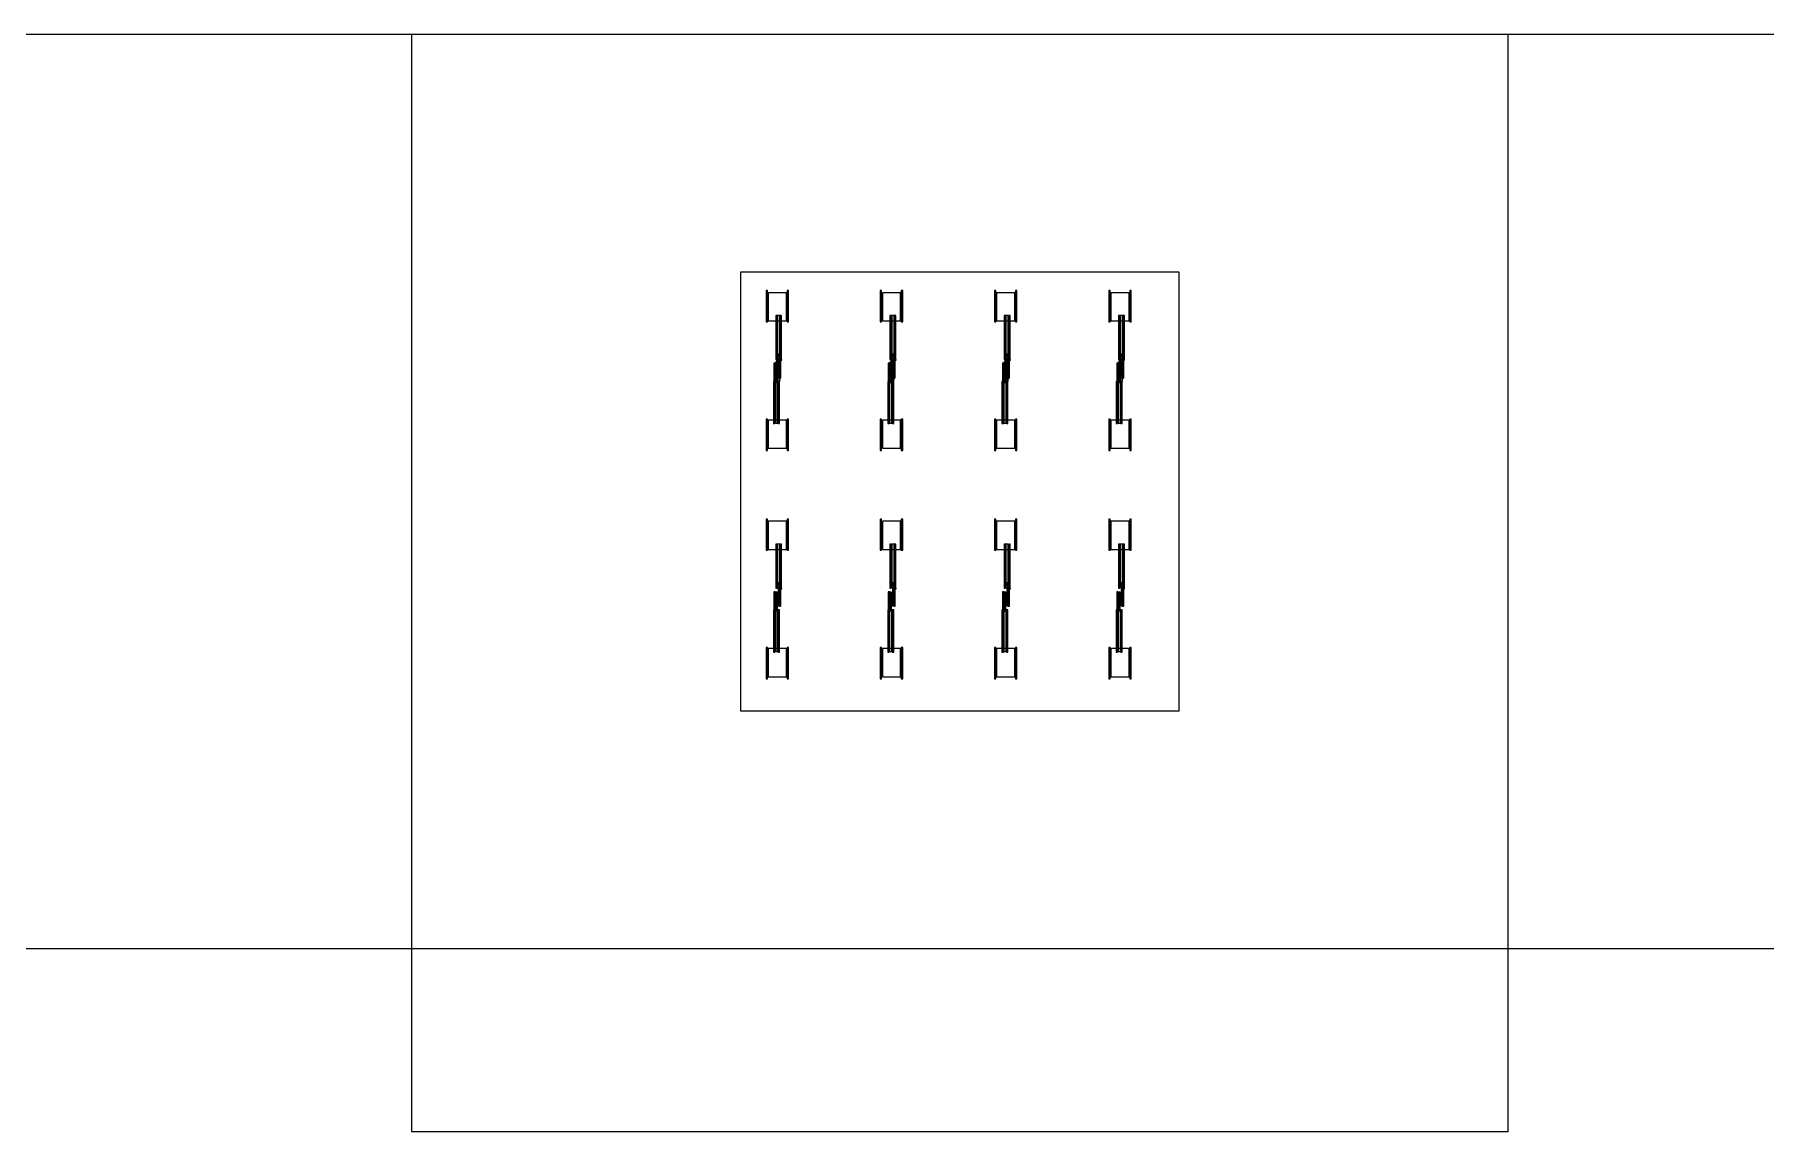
# Model space of a CAD drawing. Extents: x -5000 to 5000, y -1648 to 1500.
# Drawn here: x -3415 to -2657, y 1020 to 1500 of the extents above; entities that cross this region are included whole.
import ezdxf

# ---------------------------------------------------------------- set-up
doc = ezdxf.new("R2010")
doc.units = 0
for name, color, linetype in [('L0', 3, 'CONTINUOUS'), ('L12', 200, 'CONTINUOUS'), ('L17', 140, 'CONTINUOUS'), ('L18', 40, 'CONTINUOUS'), ('L2', 1, 'CONTINUOUS'), ('L3', 51, 'CONTINUOUS')]:
    doc.layers.add(name, color=color, linetype=linetype)

msp = doc.modelspace()

# ---------------------------------------------------------------- linework, layer by layer
at = {"layer": 'L0'}
msp.add_lwpolyline([(-4700, 1500), (-4700, 1100), (-1900, 1100), (-1900, 1500), (-4100.001, 1500), (-4100.001, 1400), (-4210.001, 1400), (-4210.001, 1500), (-4700, 1500)], close=True, dxfattribs=at)
at = {"layer": 'L12'}
for points in [[(-3093.97, 1374.7), (-3085.97, 1374.7), (-3085.97, 1387), (-3093.97, 1387), (-3093.97, 1374.7)], [(-3043.97, 1374.7), (-3035.97, 1374.7), (-3035.97, 1387), (-3043.97, 1387), (-3043.97, 1374.7)], [(-2993.97, 1374.7), (-2985.97, 1374.7), (-2985.97, 1387), (-2993.97, 1387), (-2993.97, 1374.7)], [(-2943.97, 1374.7), (-2935.97, 1374.7), (-2935.97, 1387), (-2943.97, 1387), (-2943.97, 1374.7)], [(-3093.97, 1319), (-3085.97, 1319), (-3085.97, 1331.3), (-3093.97, 1331.3), (-3093.97, 1319)], [(-3043.97, 1319), (-3035.97, 1319), (-3035.97, 1331.3), (-3043.97, 1331.3), (-3043.97, 1319)], [(-2993.97, 1319), (-2985.97, 1319), (-2985.97, 1331.3), (-2993.97, 1331.3), (-2993.97, 1319)], [(-2943.97, 1319), (-2935.97, 1319), (-2935.97, 1331.3), (-2943.97, 1331.3), (-2943.97, 1319)], [(-3093.97, 1274.7), (-3085.97, 1274.7), (-3085.97, 1287), (-3093.97, 1287), (-3093.97, 1274.7)], [(-3043.97, 1274.7), (-3035.97, 1274.7), (-3035.97, 1287), (-3043.97, 1287), (-3043.97, 1274.7)], [(-2993.97, 1274.7), (-2985.97, 1274.7), (-2985.97, 1287), (-2993.97, 1287), (-2993.97, 1274.7)], [(-2943.97, 1274.7), (-2935.97, 1274.7), (-2935.97, 1287), (-2943.97, 1287), (-2943.97, 1274.7)], [(-3093.97, 1219), (-3085.97, 1219), (-3085.97, 1231.3), (-3093.97, 1231.3), (-3093.97, 1219)], [(-3043.97, 1219), (-3035.97, 1219), (-3035.97, 1231.3), (-3043.97, 1231.3), (-3043.97, 1219)], [(-2993.97, 1219), (-2985.97, 1219), (-2985.97, 1231.3), (-2993.97, 1231.3), (-2993.97, 1219)], [(-2943.97, 1219), (-2935.97, 1219), (-2935.97, 1231.3), (-2943.97, 1231.3), (-2943.97, 1219)]]:
    msp.add_lwpolyline(points, close=True, dxfattribs=at)
at = {"layer": 'L17'}
for points in [[(-3094.87, 1374.3), (-3094.27, 1374.3), (-3094.27, 1388), (-3094.87, 1388), (-3094.87, 1374.3)], [(-3085.67, 1374.3), (-3085.07, 1374.3), (-3085.07, 1388), (-3085.67, 1388), (-3085.67, 1374.3)], [(-3044.87, 1374.3), (-3044.27, 1374.3), (-3044.27, 1388), (-3044.87, 1388), (-3044.87, 1374.3)], [(-3035.67, 1374.3), (-3035.07, 1374.3), (-3035.07, 1388), (-3035.67, 1388), (-3035.67, 1374.3)], [(-2994.87, 1374.3), (-2994.27, 1374.3), (-2994.27, 1388), (-2994.87, 1388), (-2994.87, 1374.3)], [(-2985.67, 1374.3), (-2985.07, 1374.3), (-2985.07, 1388), (-2985.67, 1388), (-2985.67, 1374.3)], [(-2944.87, 1374.3), (-2944.27, 1374.3), (-2944.27, 1388), (-2944.87, 1388), (-2944.87, 1374.3)], [(-2935.67, 1374.3), (-2935.07, 1374.3), (-2935.07, 1388), (-2935.67, 1388), (-2935.67, 1374.3)], [(-3094.87, 1318), (-3094.27, 1318), (-3094.27, 1331.7), (-3094.87, 1331.7), (-3094.87, 1318)], [(-3085.67, 1318), (-3085.07, 1318), (-3085.07, 1331.7), (-3085.67, 1331.7), (-3085.67, 1318)], [(-3044.87, 1318), (-3044.27, 1318), (-3044.27, 1331.7), (-3044.87, 1331.7), (-3044.87, 1318)], [(-3035.67, 1318), (-3035.07, 1318), (-3035.07, 1331.7), (-3035.67, 1331.7), (-3035.67, 1318)], [(-2994.87, 1318), (-2994.27, 1318), (-2994.27, 1331.7), (-2994.87, 1331.7), (-2994.87, 1318)], [(-2985.67, 1318), (-2985.07, 1318), (-2985.07, 1331.7), (-2985.67, 1331.7), (-2985.67, 1318)], [(-2944.87, 1318), (-2944.27, 1318), (-2944.27, 1331.7), (-2944.87, 1331.7), (-2944.87, 1318)], [(-2935.67, 1318), (-2935.07, 1318), (-2935.07, 1331.7), (-2935.67, 1331.7), (-2935.67, 1318)], [(-3094.87, 1274.3), (-3094.27, 1274.3), (-3094.27, 1288), (-3094.87, 1288), (-3094.87, 1274.3)], [(-3085.67, 1274.3), (-3085.07, 1274.3), (-3085.07, 1288), (-3085.67, 1288), (-3085.67, 1274.3)], [(-3044.87, 1274.3), (-3044.27, 1274.3), (-3044.27, 1288), (-3044.87, 1288), (-3044.87, 1274.3)], [(-3035.67, 1274.3), (-3035.07, 1274.3), (-3035.07, 1288), (-3035.67, 1288), (-3035.67, 1274.3)], [(-2994.87, 1274.3), (-2994.27, 1274.3), (-2994.27, 1288), (-2994.87, 1288), (-2994.87, 1274.3)], [(-2985.67, 1274.3), (-2985.07, 1274.3), (-2985.07, 1288), (-2985.67, 1288), (-2985.67, 1274.3)], [(-2944.87, 1274.3), (-2944.27, 1274.3), (-2944.27, 1288), (-2944.87, 1288), (-2944.87, 1274.3)], [(-2935.67, 1274.3), (-2935.07, 1274.3), (-2935.07, 1288), (-2935.67, 1288), (-2935.67, 1274.3)], [(-3094.87, 1218), (-3094.27, 1218), (-3094.27, 1231.7), (-3094.87, 1231.7), (-3094.87, 1218)], [(-3085.67, 1218), (-3085.07, 1218), (-3085.07, 1231.7), (-3085.67, 1231.7), (-3085.67, 1218)], [(-3044.87, 1218), (-3044.27, 1218), (-3044.27, 1231.7), (-3044.87, 1231.7), (-3044.87, 1218)], [(-3035.67, 1218), (-3035.07, 1218), (-3035.07, 1231.7), (-3035.67, 1231.7), (-3035.67, 1218)], [(-2994.87, 1218), (-2994.27, 1218), (-2994.27, 1231.7), (-2994.87, 1231.7), (-2994.87, 1218)], [(-2985.67, 1218), (-2985.07, 1218), (-2985.07, 1231.7), (-2985.67, 1231.7), (-2985.67, 1218)], [(-2944.87, 1218), (-2944.27, 1218), (-2944.27, 1231.7), (-2944.87, 1231.7), (-2944.87, 1218)], [(-2935.67, 1218), (-2935.07, 1218), (-2935.07, 1231.7), (-2935.67, 1231.7), (-2935.67, 1218)]]:
    msp.add_lwpolyline(points, close=True, dxfattribs=at)
at = {"layer": 'L18'}
for points in [[(-3250, 1020), (-2770, 1020), (-2770, 1500), (-3250, 1500), (-3250, 1020)], [(-3106, 1204), (-2914, 1204), (-2914, 1396), (-3106, 1396), (-3106, 1204)]]:
    msp.add_lwpolyline(points, close=True, dxfattribs=at)
at = {"layer": 'L2'}
for points in [[(-3089.85, 1358), (-3088.85, 1358), (-3088.85, 1377), (-3089.85, 1377), (-3089.85, 1358)], [(-3039.85, 1358), (-3038.85, 1358), (-3038.85, 1377), (-3039.85, 1377), (-3039.85, 1358)], [(-2989.85, 1358), (-2988.85, 1358), (-2988.85, 1377), (-2989.85, 1377), (-2989.85, 1358)], [(-2939.85, 1358), (-2938.85, 1358), (-2938.85, 1377), (-2939.85, 1377), (-2939.85, 1358)], [(-3090.645, 1347.75), (-3089.895, 1347.75), (-3089.895, 1356), (-3090.645, 1356), (-3090.645, 1347.75)], [(-3089.495, 1350), (-3089.045, 1350), (-3089.045, 1358.2), (-3089.495, 1358.2), (-3089.495, 1350)], [(-3089.42, 1359.9), (-3089.22, 1359.9), (-3089.22, 1360.1), (-3089.42, 1360.1), (-3089.42, 1359.9)], [(-3089.42, 1359.5), (-3089.22, 1359.5), (-3089.22, 1359.7), (-3089.42, 1359.7), (-3089.42, 1359.5)], [(-3089.42, 1359.1), (-3089.22, 1359.1), (-3089.22, 1359.3), (-3089.42, 1359.3), (-3089.42, 1359.1)], [(-3040.645, 1347.75), (-3039.895, 1347.75), (-3039.895, 1356), (-3040.645, 1356), (-3040.645, 1347.75)], [(-3039.495, 1350), (-3039.045, 1350), (-3039.045, 1358.2), (-3039.495, 1358.2), (-3039.495, 1350)], [(-3039.42, 1359.9), (-3039.22, 1359.9), (-3039.22, 1360.1), (-3039.42, 1360.1), (-3039.42, 1359.9)], [(-3039.42, 1359.5), (-3039.22, 1359.5), (-3039.22, 1359.7), (-3039.42, 1359.7), (-3039.42, 1359.5)], [(-3039.42, 1359.1), (-3039.22, 1359.1), (-3039.22, 1359.3), (-3039.42, 1359.3), (-3039.42, 1359.1)], [(-2990.645, 1347.75), (-2989.895, 1347.75), (-2989.895, 1356), (-2990.645, 1356), (-2990.645, 1347.75)], [(-2989.495, 1350), (-2989.045, 1350), (-2989.045, 1358.2), (-2989.495, 1358.2), (-2989.495, 1350)], [(-2989.42, 1359.9), (-2989.22, 1359.9), (-2989.22, 1360.1), (-2989.42, 1360.1), (-2989.42, 1359.9)], [(-2989.42, 1359.5), (-2989.22, 1359.5), (-2989.22, 1359.7), (-2989.42, 1359.7), (-2989.42, 1359.5)], [(-2989.42, 1359.1), (-2989.22, 1359.1), (-2989.22, 1359.3), (-2989.42, 1359.3), (-2989.42, 1359.1)], [(-2940.645, 1347.75), (-2939.895, 1347.75), (-2939.895, 1356), (-2940.645, 1356), (-2940.645, 1347.75)], [(-2939.495, 1350), (-2939.045, 1350), (-2939.045, 1358.2), (-2939.495, 1358.2), (-2939.495, 1350)], [(-2939.42, 1359.9), (-2939.22, 1359.9), (-2939.22, 1360.1), (-2939.42, 1360.1), (-2939.42, 1359.9)], [(-2939.42, 1359.5), (-2939.22, 1359.5), (-2939.22, 1359.7), (-2939.42, 1359.7), (-2939.42, 1359.5)], [(-2939.42, 1359.1), (-2939.22, 1359.1), (-2939.22, 1359.3), (-2939.42, 1359.3), (-2939.42, 1359.1)], [(-3090.8, 1330), (-3089.8, 1330), (-3089.8, 1348), (-3090.8, 1348), (-3090.8, 1330)], [(-3040.8, 1330), (-3039.8, 1330), (-3039.8, 1348), (-3040.8, 1348), (-3040.8, 1330)], [(-2990.8, 1330), (-2989.8, 1330), (-2989.8, 1348), (-2990.8, 1348), (-2990.8, 1330)], [(-2940.8, 1330), (-2939.8, 1330), (-2939.8, 1348), (-2940.8, 1348), (-2940.8, 1330)], [(-3089.85, 1258), (-3088.85, 1258), (-3088.85, 1277), (-3089.85, 1277), (-3089.85, 1258)], [(-3039.85, 1258), (-3038.85, 1258), (-3038.85, 1277), (-3039.85, 1277), (-3039.85, 1258)], [(-2989.85, 1258), (-2988.85, 1258), (-2988.85, 1277), (-2989.85, 1277), (-2989.85, 1258)], [(-2939.85, 1258), (-2938.85, 1258), (-2938.85, 1277), (-2939.85, 1277), (-2939.85, 1258)], [(-3089.495, 1250), (-3089.045, 1250), (-3089.045, 1258.2), (-3089.495, 1258.2), (-3089.495, 1250)], [(-3089.42, 1259.9), (-3089.22, 1259.9), (-3089.22, 1260.1), (-3089.42, 1260.1), (-3089.42, 1259.9)], [(-3089.42, 1259.5), (-3089.22, 1259.5), (-3089.22, 1259.7), (-3089.42, 1259.7), (-3089.42, 1259.5)], [(-3089.42, 1259.1), (-3089.22, 1259.1), (-3089.22, 1259.3), (-3089.42, 1259.3), (-3089.42, 1259.1)], [(-3039.495, 1250), (-3039.045, 1250), (-3039.045, 1258.2), (-3039.495, 1258.2), (-3039.495, 1250)], [(-3039.42, 1259.9), (-3039.22, 1259.9), (-3039.22, 1260.1), (-3039.42, 1260.1), (-3039.42, 1259.9)], [(-3039.42, 1259.5), (-3039.22, 1259.5), (-3039.22, 1259.7), (-3039.42, 1259.7), (-3039.42, 1259.5)], [(-3039.42, 1259.1), (-3039.22, 1259.1), (-3039.22, 1259.3), (-3039.42, 1259.3), (-3039.42, 1259.1)], [(-2989.495, 1250), (-2989.045, 1250), (-2989.045, 1258.2), (-2989.495, 1258.2), (-2989.495, 1250)], [(-2989.42, 1259.9), (-2989.22, 1259.9), (-2989.22, 1260.1), (-2989.42, 1260.1), (-2989.42, 1259.9)], [(-2989.42, 1259.5), (-2989.22, 1259.5), (-2989.22, 1259.7), (-2989.42, 1259.7), (-2989.42, 1259.5)], [(-2989.42, 1259.1), (-2989.22, 1259.1), (-2989.22, 1259.3), (-2989.42, 1259.3), (-2989.42, 1259.1)], [(-2939.495, 1250), (-2939.045, 1250), (-2939.045, 1258.2), (-2939.495, 1258.2), (-2939.495, 1250)], [(-2939.42, 1259.9), (-2939.22, 1259.9), (-2939.22, 1260.1), (-2939.42, 1260.1), (-2939.42, 1259.9)], [(-2939.42, 1259.5), (-2939.22, 1259.5), (-2939.22, 1259.7), (-2939.42, 1259.7), (-2939.42, 1259.5)], [(-2939.42, 1259.1), (-2939.22, 1259.1), (-2939.22, 1259.3), (-2939.42, 1259.3), (-2939.42, 1259.1)], [(-3090.645, 1247.75), (-3089.895, 1247.75), (-3089.895, 1256), (-3090.645, 1256), (-3090.645, 1247.75)], [(-3040.645, 1247.75), (-3039.895, 1247.75), (-3039.895, 1256), (-3040.645, 1256), (-3040.645, 1247.75)], [(-2990.645, 1247.75), (-2989.895, 1247.75), (-2989.895, 1256), (-2990.645, 1256), (-2990.645, 1247.75)], [(-2940.645, 1247.75), (-2939.895, 1247.75), (-2939.895, 1256), (-2940.645, 1256), (-2940.645, 1247.75)], [(-3090.8, 1230), (-3089.8, 1230), (-3089.8, 1248), (-3090.8, 1248), (-3090.8, 1230)], [(-3040.8, 1230), (-3039.8, 1230), (-3039.8, 1248), (-3040.8, 1248), (-3040.8, 1230)], [(-2990.8, 1230), (-2989.8, 1230), (-2989.8, 1248), (-2990.8, 1248), (-2990.8, 1230)], [(-2940.8, 1230), (-2939.8, 1230), (-2939.8, 1248), (-2940.8, 1248), (-2940.8, 1230)]]:
    msp.add_lwpolyline(points, close=True, dxfattribs=at)
at = {"layer": 'L3'}
for points in [[(-3090.65, 1357.8), (-3090.05, 1357.8), (-3090.05, 1377), (-3090.65, 1377), (-3090.65, 1357.8)], [(-3088.65, 1357.8), (-3088.05, 1357.8), (-3088.05, 1377), (-3088.65, 1377), (-3088.65, 1357.8)], [(-3040.65, 1357.8), (-3040.05, 1357.8), (-3040.05, 1377), (-3040.65, 1377), (-3040.65, 1357.8)], [(-3038.65, 1357.8), (-3038.05, 1357.8), (-3038.05, 1377), (-3038.65, 1377), (-3038.65, 1357.8)], [(-2990.65, 1357.8), (-2990.05, 1357.8), (-2990.05, 1377), (-2990.65, 1377), (-2990.65, 1357.8)], [(-2988.65, 1357.8), (-2988.05, 1357.8), (-2988.05, 1377), (-2988.65, 1377), (-2988.65, 1357.8)], [(-2940.65, 1357.8), (-2940.05, 1357.8), (-2940.05, 1377), (-2940.65, 1377), (-2940.65, 1357.8)], [(-2938.65, 1357.8), (-2938.05, 1357.8), (-2938.05, 1377), (-2938.65, 1377), (-2938.65, 1357.8)], [(-3091.395, 1348.2), (-3090.845, 1348.2), (-3090.845, 1356.2), (-3091.395, 1356.2), (-3091.395, 1348.2)], [(-3090.9, 1356.2), (-3090.31, 1356.2), (-3090.31, 1356.5), (-3090.9, 1356.5), (-3090.9, 1356.2)], [(-3090.31, 1356.2), (-3089.76, 1356.2), (-3089.76, 1357.8), (-3090.31, 1357.8), (-3090.31, 1356.2)], [(-3088.845, 1349.8), (-3088.335, 1349.8), (-3088.335, 1357.8), (-3088.845, 1357.8), (-3088.845, 1349.8)], [(-3088.335, 1357.5), (-3087.945, 1357.5), (-3087.945, 1357.8), (-3088.335, 1357.8), (-3088.335, 1357.5)], [(-3041.395, 1348.2), (-3040.845, 1348.2), (-3040.845, 1356.2), (-3041.395, 1356.2), (-3041.395, 1348.2)], [(-3040.9, 1356.2), (-3040.31, 1356.2), (-3040.31, 1356.5), (-3040.9, 1356.5), (-3040.9, 1356.2)], [(-3040.31, 1356.2), (-3039.76, 1356.2), (-3039.76, 1357.8), (-3040.31, 1357.8), (-3040.31, 1356.2)], [(-3038.845, 1349.8), (-3038.335, 1349.8), (-3038.335, 1357.8), (-3038.845, 1357.8), (-3038.845, 1349.8)], [(-3038.335, 1357.5), (-3037.945, 1357.5), (-3037.945, 1357.8), (-3038.335, 1357.8), (-3038.335, 1357.5)], [(-2991.395, 1348.2), (-2990.845, 1348.2), (-2990.845, 1356.2), (-2991.395, 1356.2), (-2991.395, 1348.2)], [(-2990.9, 1356.2), (-2990.31, 1356.2), (-2990.31, 1356.5), (-2990.9, 1356.5), (-2990.9, 1356.2)], [(-2990.31, 1356.2), (-2989.76, 1356.2), (-2989.76, 1357.8), (-2990.31, 1357.8), (-2990.31, 1356.2)], [(-2988.845, 1349.8), (-2988.335, 1349.8), (-2988.335, 1357.8), (-2988.845, 1357.8), (-2988.845, 1349.8)], [(-2988.335, 1357.5), (-2987.945, 1357.5), (-2987.945, 1357.8), (-2988.335, 1357.8), (-2988.335, 1357.5)], [(-2941.395, 1348.2), (-2940.845, 1348.2), (-2940.845, 1356.2), (-2941.395, 1356.2), (-2941.395, 1348.2)], [(-2940.9, 1356.2), (-2940.31, 1356.2), (-2940.31, 1356.5), (-2940.9, 1356.5), (-2940.9, 1356.2)], [(-2940.31, 1356.2), (-2939.76, 1356.2), (-2939.76, 1357.8), (-2940.31, 1357.8), (-2940.31, 1356.2)], [(-2938.845, 1349.8), (-2938.335, 1349.8), (-2938.335, 1357.8), (-2938.845, 1357.8), (-2938.845, 1349.8)], [(-2938.335, 1357.5), (-2937.945, 1357.5), (-2937.945, 1357.8), (-2938.335, 1357.8), (-2938.335, 1357.5)], [(-3089.695, 1348.2), (-3088.895, 1348.2), (-3088.895, 1349.8), (-3089.695, 1349.8), (-3089.695, 1348.2)], [(-3088.895, 1349.5), (-3088.505, 1349.5), (-3088.505, 1349.8), (-3088.895, 1349.8), (-3088.895, 1349.5)], [(-3039.695, 1348.2), (-3038.895, 1348.2), (-3038.895, 1349.8), (-3039.695, 1349.8), (-3039.695, 1348.2)], [(-3038.895, 1349.5), (-3038.505, 1349.5), (-3038.505, 1349.8), (-3038.895, 1349.8), (-3038.895, 1349.5)], [(-2989.695, 1348.2), (-2988.895, 1348.2), (-2988.895, 1349.8), (-2989.695, 1349.8), (-2989.695, 1348.2)], [(-2988.895, 1349.5), (-2988.505, 1349.5), (-2988.505, 1349.8), (-2988.895, 1349.8), (-2988.895, 1349.5)], [(-2939.695, 1348.2), (-2938.895, 1348.2), (-2938.895, 1349.8), (-2939.695, 1349.8), (-2939.695, 1348.2)], [(-2938.895, 1349.5), (-2938.505, 1349.5), (-2938.505, 1349.8), (-2938.895, 1349.8), (-2938.895, 1349.5)], [(-3091.6, 1329.8), (-3091, 1329.8), (-3091, 1348.2), (-3091.6, 1348.2), (-3091.6, 1329.8)], [(-3089.6, 1329.8), (-3089, 1329.8), (-3089, 1348.2), (-3089.6, 1348.2), (-3089.6, 1329.8)], [(-3041.6, 1329.8), (-3041, 1329.8), (-3041, 1348.2), (-3041.6, 1348.2), (-3041.6, 1329.8)], [(-3039.6, 1329.8), (-3039, 1329.8), (-3039, 1348.2), (-3039.6, 1348.2), (-3039.6, 1329.8)], [(-2991.6, 1329.8), (-2991, 1329.8), (-2991, 1348.2), (-2991.6, 1348.2), (-2991.6, 1329.8)], [(-2989.6, 1329.8), (-2989, 1329.8), (-2989, 1348.2), (-2989.6, 1348.2), (-2989.6, 1329.8)], [(-2941.6, 1329.8), (-2941, 1329.8), (-2941, 1348.2), (-2941.6, 1348.2), (-2941.6, 1329.8)], [(-2939.6, 1329.8), (-2939, 1329.8), (-2939, 1348.2), (-2939.6, 1348.2), (-2939.6, 1329.8)], [(-3090.65, 1257.8), (-3090.05, 1257.8), (-3090.05, 1277), (-3090.65, 1277), (-3090.65, 1257.8)], [(-3088.65, 1257.8), (-3088.05, 1257.8), (-3088.05, 1277), (-3088.65, 1277), (-3088.65, 1257.8)], [(-3040.65, 1257.8), (-3040.05, 1257.8), (-3040.05, 1277), (-3040.65, 1277), (-3040.65, 1257.8)], [(-3038.65, 1257.8), (-3038.05, 1257.8), (-3038.05, 1277), (-3038.65, 1277), (-3038.65, 1257.8)], [(-2990.65, 1257.8), (-2990.05, 1257.8), (-2990.05, 1277), (-2990.65, 1277), (-2990.65, 1257.8)], [(-2988.65, 1257.8), (-2988.05, 1257.8), (-2988.05, 1277), (-2988.65, 1277), (-2988.65, 1257.8)], [(-2940.65, 1257.8), (-2940.05, 1257.8), (-2940.05, 1277), (-2940.65, 1277), (-2940.65, 1257.8)], [(-2938.65, 1257.8), (-2938.05, 1257.8), (-2938.05, 1277), (-2938.65, 1277), (-2938.65, 1257.8)], [(-3088.845, 1249.8), (-3088.335, 1249.8), (-3088.335, 1257.8), (-3088.845, 1257.8), (-3088.845, 1249.8)], [(-3088.335, 1257.5), (-3087.945, 1257.5), (-3087.945, 1257.8), (-3088.335, 1257.8), (-3088.335, 1257.5)], [(-3038.845, 1249.8), (-3038.335, 1249.8), (-3038.335, 1257.8), (-3038.845, 1257.8), (-3038.845, 1249.8)], [(-3038.335, 1257.5), (-3037.945, 1257.5), (-3037.945, 1257.8), (-3038.335, 1257.8), (-3038.335, 1257.5)], [(-2988.845, 1249.8), (-2988.335, 1249.8), (-2988.335, 1257.8), (-2988.845, 1257.8), (-2988.845, 1249.8)], [(-2988.335, 1257.5), (-2987.945, 1257.5), (-2987.945, 1257.8), (-2988.335, 1257.8), (-2988.335, 1257.5)], [(-2938.845, 1249.8), (-2938.335, 1249.8), (-2938.335, 1257.8), (-2938.845, 1257.8), (-2938.845, 1249.8)], [(-2938.335, 1257.5), (-2937.945, 1257.5), (-2937.945, 1257.8), (-2938.335, 1257.8), (-2938.335, 1257.5)], [(-3091.395, 1248.2), (-3090.845, 1248.2), (-3090.845, 1256.2), (-3091.395, 1256.2), (-3091.395, 1248.2)], [(-3041.395, 1248.2), (-3040.845, 1248.2), (-3040.845, 1256.2), (-3041.395, 1256.2), (-3041.395, 1248.2)], [(-2991.395, 1248.2), (-2990.845, 1248.2), (-2990.845, 1256.2), (-2991.395, 1256.2), (-2991.395, 1248.2)], [(-2941.395, 1248.2), (-2940.845, 1248.2), (-2940.845, 1256.2), (-2941.395, 1256.2), (-2941.395, 1248.2)], [(-3091.6, 1229.8), (-3091, 1229.8), (-3091, 1248.2), (-3091.6, 1248.2), (-3091.6, 1229.8)], [(-3089.6, 1229.8), (-3089, 1229.8), (-3089, 1248.2), (-3089.6, 1248.2), (-3089.6, 1229.8)], [(-3041.6, 1229.8), (-3041, 1229.8), (-3041, 1248.2), (-3041.6, 1248.2), (-3041.6, 1229.8)], [(-3039.6, 1229.8), (-3039, 1229.8), (-3039, 1248.2), (-3039.6, 1248.2), (-3039.6, 1229.8)], [(-2991.6, 1229.8), (-2991, 1229.8), (-2991, 1248.2), (-2991.6, 1248.2), (-2991.6, 1229.8)], [(-2989.6, 1229.8), (-2989, 1229.8), (-2989, 1248.2), (-2989.6, 1248.2), (-2989.6, 1229.8)], [(-2941.6, 1229.8), (-2941, 1229.8), (-2941, 1248.2), (-2941.6, 1248.2), (-2941.6, 1229.8)], [(-2939.6, 1229.8), (-2939, 1229.8), (-2939, 1248.2), (-2939.6, 1248.2), (-2939.6, 1229.8)]]:
    msp.add_lwpolyline(points, close=True, dxfattribs=at)

doc.saveas('drawing.dxf')
